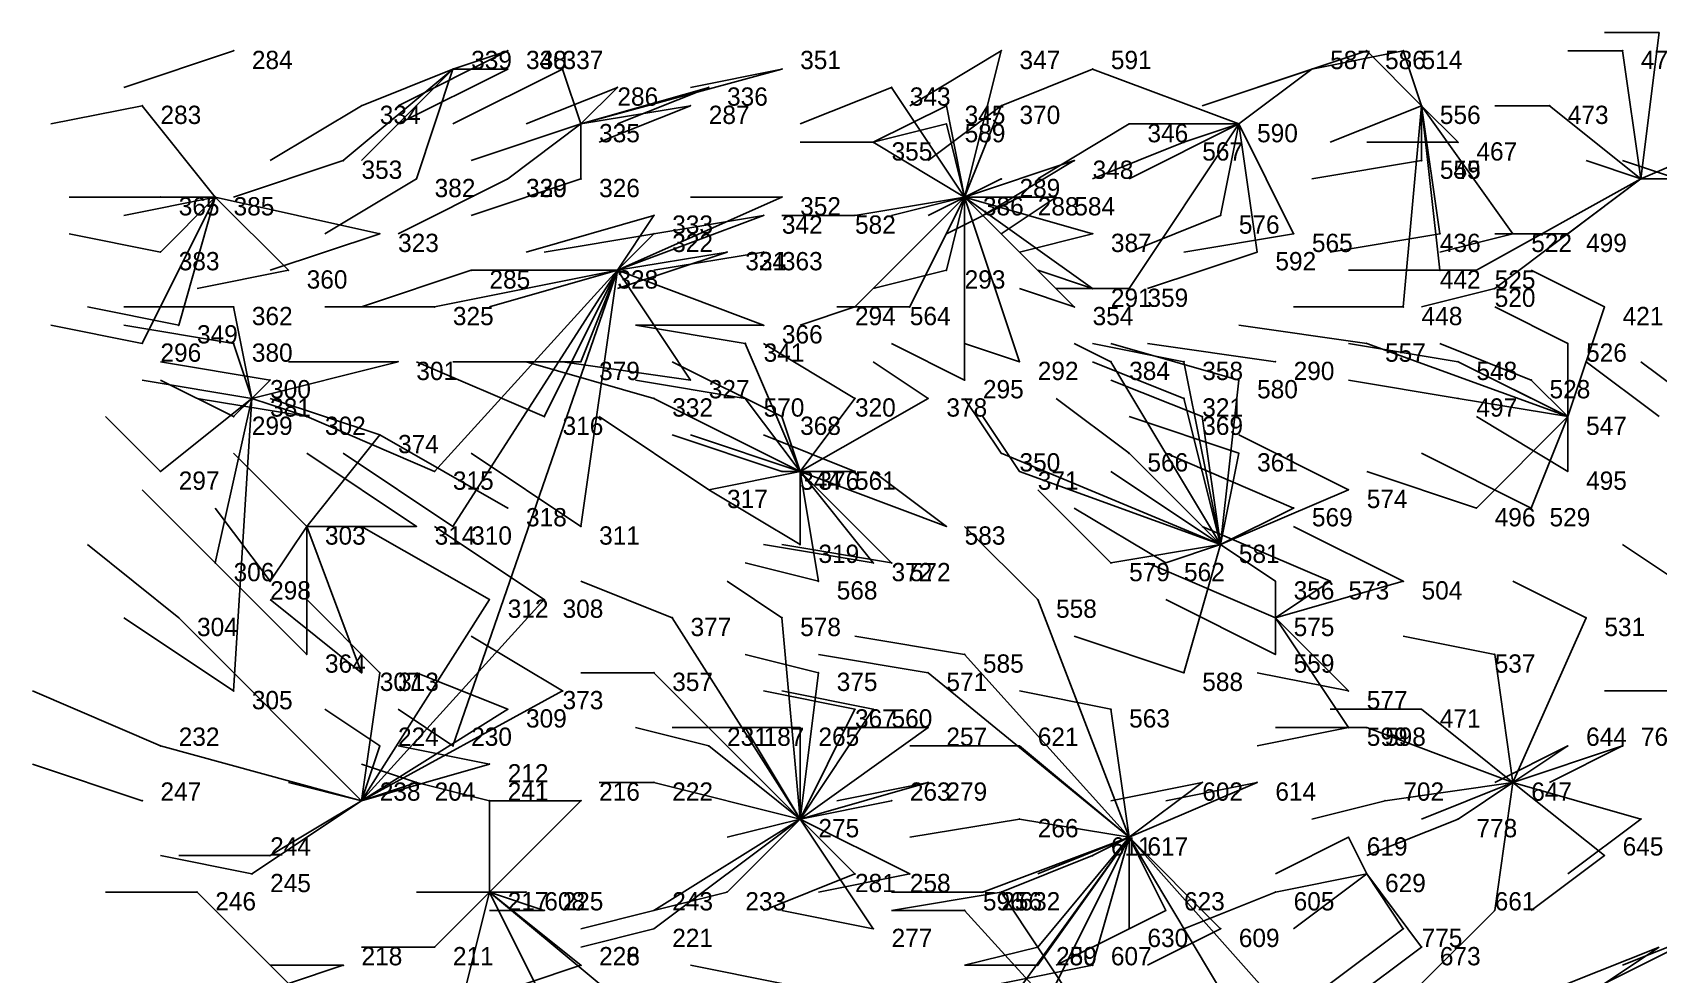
# Model space of a CAD drawing. Extents: x 13.668 to 13.876, y -34.05 to -33.931.
# Drawn here: x 13.668 to 13.757, y -33.9835 to -33.932 of the extents above; entities that cross this region are included whole.
import ezdxf

# ---------------------------------------------------------------- set-up
doc = ezdxf.new("R2010")
doc.units = 0
for name, color, linetype in [('Facilities', 3, 'CONTINUOUS'), ('Facilities_lines', 3, 'CONTINUOUS'), ('Normals', 1, 'CONTINUOUS'), ('Source_points', 5, 'CONTINUOUS'), ('Text', 3, 'CONTINUOUS')]:
    doc.layers.add(name, color=color, linetype=linetype)

msp = doc.modelspace()

# ---------------------------------------------------------------- linework, layer by layer
at = {"layer": 'Facilities', "color": 3}
for p in [(13.679, -33.933, -1.219), (13.691, -33.934, -1.219), (13.744, -33.936, -1.217), (13.698, -33.937, -1.219), (13.734, -33.937, -1.217), (13.694, -33.94, -1.218), (13.756, -33.94, -1.216), (13.678, -33.941, -1.22), (13.719, -33.941, -1.218), (13.708, -33.944, -1.22), (13.7, -33.945, -1.219), (13.736, -33.95, -1.219), (13.68, -33.952, -1.22), (13.752, -33.953, -1.216), (13.71, -33.956, -1.218), (13.694, -33.958, -1.218), (13.683, -33.959, -1.22), (13.733, -33.96, -1.217), (13.736, -33.964, -1.217), (13.749, -33.973, -1.216), (13.674, -33.974, -1.218), (13.686, -33.974, -1.219), (13.71, -33.975, -1.218), (13.728, -33.976, -1.217), (13.741, -33.978, -1.217), (13.693, -33.979, -1.219)]:
    msp.add_point(p, dxfattribs=at)
at = {"layer": 'Facilities_lines', "color": 3}
for p, q in [((13.756, -33.94, -1.216), (13.757, -33.932, -1.217)), ((13.691, -33.934, -1.219), (13.694, -33.933, -1.219)), ((13.719, -33.941, -1.218), (13.721, -33.933, -1.218)), ((13.744, -33.936, -1.217), (13.741, -33.933, -1.217)), ((13.744, -33.936, -1.217), (13.743, -33.933, -1.216)), ((13.756, -33.94, -1.216), (13.755, -33.933, -1.216)), ((13.691, -33.934, -1.219), (13.685, -33.939, -1.219)), ((13.691, -33.934, -1.219), (13.686, -33.936, -1.219)), ((13.691, -33.934, -1.219), (13.689, -33.94, -1.22)), ((13.691, -33.934, -1.219), (13.694, -33.934, -1.219)), ((13.698, -33.937, -1.219), (13.697, -33.934, -1.219)), ((13.698, -33.937, -1.219), (13.709, -33.934, -1.218)), ((13.734, -33.937, -1.217), (13.726, -33.934, -1.217)), ((13.734, -33.937, -1.217), (13.738, -33.934, -1.217)), ((13.698, -33.937, -1.219), (13.7, -33.935, -1.22)), ((13.698, -33.937, -1.219), (13.705, -33.935, -1.218)), ((13.719, -33.941, -1.218), (13.715, -33.935, -1.219)), ((13.678, -33.941, -1.22), (13.674, -33.936, -1.22)), ((13.698, -33.937, -1.219), (13.704, -33.936, -1.218)), ((13.719, -33.941, -1.218), (13.718, -33.936, -1.218)), ((13.719, -33.941, -1.218), (13.721, -33.936, -1.218)), ((13.744, -33.936, -1.217), (13.743, -33.947, -1.217)), ((13.744, -33.936, -1.217), (13.745, -33.943, -1.216)), ((13.744, -33.936, -1.217), (13.746, -33.938, -1.216)), ((13.744, -33.936, -1.217), (13.749, -33.943, -1.217)), ((13.744, -33.936, -1.217), (13.744, -33.939, -1.216)), ((13.744, -33.936, -1.217), (13.745, -33.945, -1.217)), ((13.744, -33.936, -1.217), (13.744, -33.939, -1.217)), ((13.756, -33.94, -1.216), (13.751, -33.936, -1.216)), ((13.698, -33.937, -1.219), (13.694, -33.94, -1.219)), ((13.698, -33.937, -1.219), (13.698, -33.94, -1.219)), ((13.719, -33.941, -1.218), (13.718, -33.937, -1.217)), ((13.734, -33.937, -1.217), (13.728, -33.937, -1.218)), ((13.734, -33.937, -1.217), (13.728, -33.946, -1.218)), ((13.734, -33.937, -1.217), (13.731, -33.938, -1.217)), ((13.734, -33.937, -1.217), (13.733, -33.942, -1.217)), ((13.734, -33.937, -1.217), (13.737, -33.943, -1.217)), ((13.734, -33.937, -1.217), (13.735, -33.944, -1.217)), ((13.756, -33.94, -1.216), (13.763, -33.937, -1.216)), ((13.719, -33.941, -1.218), (13.714, -33.938, -1.218)), ((13.719, -33.941, -1.218), (13.725, -33.939, -1.218)), ((13.719, -33.941, -1.218), (13.721, -33.94, -1.218)), ((13.756, -33.94, -1.216), (13.747, -33.945, -1.216)), ((13.756, -33.94, -1.216), (13.748, -33.946, -1.216)), ((13.756, -33.94, -1.216), (13.752, -33.943, -1.216)), ((13.756, -33.94, -1.216), (13.758, -33.94, -1.216)), ((13.678, -33.941, -1.22), (13.674, -33.949, -1.221)), ((13.678, -33.941, -1.22), (13.675, -33.941, -1.221)), ((13.678, -33.941, -1.22), (13.675, -33.944, -1.22)), ((13.678, -33.941, -1.22), (13.676, -33.948, -1.22)), ((13.678, -33.941, -1.22), (13.687, -33.943, -1.22)), ((13.678, -33.941, -1.22), (13.682, -33.945, -1.22)), ((13.7, -33.945, -1.219), (13.709, -33.941, -1.218)), ((13.719, -33.941, -1.218), (13.713, -33.947, -1.218)), ((13.719, -33.941, -1.218), (13.713, -33.942, -1.217)), ((13.719, -33.941, -1.218), (13.716, -33.947, -1.217)), ((13.719, -33.941, -1.218), (13.718, -33.945, -1.218)), ((13.719, -33.941, -1.218), (13.722, -33.941, -1.218)), ((13.719, -33.941, -1.218), (13.726, -33.946, -1.218)), ((13.719, -33.941, -1.218), (13.719, -33.951, -1.218)), ((13.719, -33.941, -1.218), (13.725, -33.947, -1.218)), ((13.719, -33.941, -1.218), (13.722, -33.95, -1.218)), ((13.719, -33.941, -1.218), (13.726, -33.943, -1.218)), ((13.719, -33.941, -1.218), (13.724, -33.941, -1.217)), ((13.7, -33.945, -1.219), (13.702, -33.942, -1.219)), ((13.7, -33.945, -1.219), (13.708, -33.942, -1.218)), ((13.7, -33.945, -1.219), (13.702, -33.943, -1.219)), ((13.7, -33.945, -1.219), (13.706, -33.944, -1.219)), ((13.7, -33.945, -1.219), (13.706, -33.944, -1.218)), ((13.7, -33.945, -1.219), (13.69, -33.956, -1.22)), ((13.7, -33.945, -1.219), (13.69, -33.947, -1.22)), ((13.7, -33.945, -1.219), (13.691, -33.971, -1.22)), ((13.7, -33.945, -1.219), (13.691, -33.959, -1.22)), ((13.7, -33.945, -1.219), (13.692, -33.945, -1.22)), ((13.7, -33.945, -1.219), (13.696, -33.953, -1.22)), ((13.7, -33.945, -1.219), (13.698, -33.959, -1.22)), ((13.7, -33.945, -1.219), (13.698, -33.95, -1.22)), ((13.7, -33.945, -1.219), (13.704, -33.951, -1.219)), ((13.7, -33.945, -1.219), (13.708, -33.948, -1.218)), ((13.68, -33.952, -1.22), (13.679, -33.947, -1.22)), ((13.752, -33.953, -1.216), (13.754, -33.947, -1.217)), ((13.68, -33.952, -1.22), (13.679, -33.949, -1.22)), ((13.71, -33.956, -1.218), (13.707, -33.949, -1.219)), ((13.752, -33.953, -1.216), (13.741, -33.949, -1.216)), ((13.752, -33.953, -1.216), (13.752, -33.949, -1.216)), ((13.68, -33.952, -1.22), (13.688, -33.95, -1.22)), ((13.733, -33.96, -1.217), (13.727, -33.95, -1.218)), ((13.733, -33.96, -1.217), (13.731, -33.95, -1.218)), ((13.752, -33.953, -1.216), (13.746, -33.95, -1.216)), ((13.68, -33.952, -1.22), (13.681, -33.951, -1.221)), ((13.733, -33.96, -1.217), (13.734, -33.951, -1.217)), ((13.752, -33.953, -1.216), (13.75, -33.951, -1.216)), ((13.68, -33.952, -1.22), (13.675, -33.956, -1.221)), ((13.68, -33.952, -1.22), (13.678, -33.961, -1.22)), ((13.68, -33.952, -1.22), (13.679, -33.953, -1.221)), ((13.68, -33.952, -1.22), (13.679, -33.968, -1.22)), ((13.68, -33.952, -1.22), (13.683, -33.953, -1.22)), ((13.71, -33.956, -1.218), (13.702, -33.952, -1.218)), ((13.71, -33.956, -1.218), (13.707, -33.952, -1.217)), ((13.71, -33.956, -1.218), (13.713, -33.952, -1.219)), ((13.71, -33.956, -1.218), (13.717, -33.952, -1.218)), ((13.733, -33.96, -1.217), (13.731, -33.952, -1.218)), ((13.752, -33.953, -1.216), (13.746, -33.952, -1.217)), ((13.71, -33.956, -1.218), (13.709, -33.953, -1.219)), ((13.733, -33.96, -1.217), (13.732, -33.953, -1.218)), ((13.752, -33.953, -1.216), (13.747, -33.958, -1.216)), ((13.752, -33.953, -1.216), (13.75, -33.958, -1.215)), ((13.752, -33.953, -1.216), (13.752, -33.956, -1.217)), ((13.683, -33.959, -1.22), (13.687, -33.954, -1.221)), ((13.733, -33.96, -1.217), (13.721, -33.955, -1.219)), ((13.733, -33.96, -1.217), (13.728, -33.955, -1.217)), ((13.733, -33.96, -1.217), (13.734, -33.955, -1.218)), ((13.71, -33.956, -1.218), (13.705, -33.957, -1.219)), ((13.71, -33.956, -1.218), (13.709, -33.956, -1.219)), ((13.71, -33.956, -1.218), (13.714, -33.961, -1.219)), ((13.71, -33.956, -1.218), (13.71, -33.96, -1.219)), ((13.71, -33.956, -1.218), (13.713, -33.956, -1.217)), ((13.71, -33.956, -1.218), (13.711, -33.962, -1.217)), ((13.71, -33.956, -1.218), (13.715, -33.961, -1.217)), ((13.71, -33.956, -1.218), (13.718, -33.959, -1.217)), ((13.733, -33.96, -1.217), (13.722, -33.956, -1.218)), ((13.733, -33.96, -1.217), (13.74, -33.957, -1.217)), ((13.733, -33.96, -1.217), (13.737, -33.958, -1.217)), ((13.683, -33.959, -1.22), (13.681, -33.962, -1.219)), ((13.683, -33.959, -1.22), (13.686, -33.967, -1.22)), ((13.683, -33.959, -1.22), (13.689, -33.959, -1.219)), ((13.683, -33.959, -1.22), (13.683, -33.966, -1.22)), ((13.733, -33.96, -1.217), (13.727, -33.961, -1.217)), ((13.733, -33.96, -1.217), (13.73, -33.961, -1.216)), ((13.733, -33.96, -1.217), (13.731, -33.967, -1.216)), ((13.736, -33.964, -1.217), (13.736, -33.962, -1.218)), ((13.736, -33.964, -1.217), (13.743, -33.962, -1.216)), ((13.736, -33.964, -1.217), (13.739, -33.962, -1.216)), ((13.686, -33.974, -1.219), (13.696, -33.963, -1.218)), ((13.686, -33.974, -1.219), (13.693, -33.963, -1.218)), ((13.728, -33.976, -1.217), (13.723, -33.963, -1.217)), ((13.686, -33.974, -1.219), (13.676, -33.964, -1.219)), ((13.71, -33.975, -1.218), (13.703, -33.964, -1.218)), ((13.71, -33.975, -1.218), (13.709, -33.964, -1.217)), ((13.736, -33.964, -1.217), (13.736, -33.966, -1.217)), ((13.736, -33.964, -1.217), (13.74, -33.968, -1.217)), ((13.736, -33.964, -1.217), (13.74, -33.97, -1.216)), ((13.749, -33.973, -1.216), (13.753, -33.964, -1.215)), ((13.728, -33.976, -1.217), (13.719, -33.966, -1.217)), ((13.749, -33.973, -1.216), (13.748, -33.966, -1.215)), ((13.686, -33.974, -1.219), (13.687, -33.967, -1.218)), ((13.71, -33.975, -1.218), (13.702, -33.967, -1.218)), ((13.71, -33.975, -1.218), (13.711, -33.967, -1.218)), ((13.728, -33.976, -1.217), (13.717, -33.967, -1.217)), ((13.686, -33.974, -1.219), (13.697, -33.968, -1.218)), ((13.686, -33.974, -1.219), (13.694, -33.969, -1.218)), ((13.71, -33.975, -1.218), (13.713, -33.969, -1.218)), ((13.71, -33.975, -1.218), (13.714, -33.969, -1.217)), ((13.728, -33.976, -1.217), (13.727, -33.969, -1.217)), ((13.749, -33.973, -1.216), (13.744, -33.969, -1.216)), ((13.71, -33.975, -1.218), (13.707, -33.97, -1.218)), ((13.71, -33.975, -1.218), (13.717, -33.97, -1.219)), ((13.71, -33.975, -1.218), (13.71, -33.97, -1.218)), ((13.749, -33.973, -1.216), (13.741, -33.97, -1.217)), ((13.686, -33.974, -1.219), (13.675, -33.971, -1.219)), ((13.686, -33.974, -1.219), (13.687, -33.971, -1.219)), ((13.71, -33.975, -1.218), (13.705, -33.971, -1.219)), ((13.728, -33.976, -1.217), (13.722, -33.971, -1.217)), ((13.749, -33.973, -1.216), (13.752, -33.971, -1.216)), ((13.749, -33.973, -1.216), (13.755, -33.971, -1.215)), ((13.686, -33.974, -1.219), (13.693, -33.972, -1.218)), ((13.686, -33.974, -1.219), (13.689, -33.973, -1.218)), ((13.71, -33.975, -1.218), (13.702, -33.973, -1.218)), ((13.71, -33.975, -1.218), (13.717, -33.973, -1.218)), ((13.728, -33.976, -1.217), (13.735, -33.973, -1.216)), ((13.728, -33.976, -1.217), (13.732, -33.973, -1.217)), ((13.749, -33.973, -1.216), (13.742, -33.974, -1.217)), ((13.749, -33.973, -1.216), (13.746, -33.975, -1.216)), ((13.749, -33.973, -1.216), (13.748, -33.98, -1.216)), ((13.749, -33.973, -1.216), (13.754, -33.977, -1.216)), ((13.749, -33.973, -1.216), (13.756, -33.975, -1.216)), ((13.686, -33.974, -1.219), (13.68, -33.978, -1.219)), ((13.686, -33.974, -1.219), (13.681, -33.977, -1.219)), ((13.693, -33.979, -1.219), (13.698, -33.974, -1.219)), ((13.693, -33.979, -1.219), (13.693, -33.974, -1.22)), ((13.71, -33.975, -1.218), (13.715, -33.974, -1.218)), ((13.71, -33.975, -1.218), (13.702, -33.981, -1.218)), ((13.71, -33.975, -1.218), (13.702, -33.98, -1.22)), ((13.71, -33.975, -1.218), (13.706, -33.979, -1.218)), ((13.71, -33.975, -1.218), (13.716, -33.978, -1.218)), ((13.71, -33.975, -1.218), (13.714, -33.981, -1.218)), ((13.71, -33.975, -1.218), (13.713, -33.978, -1.218)), ((13.728, -33.976, -1.217), (13.722, -33.975, -1.218)), ((13.728, -33.976, -1.217), (13.72, -33.979, -1.218)), ((13.728, -33.976, -1.217), (13.72, -33.987, -1.218)), ((13.728, -33.976, -1.217), (13.723, -33.982, -1.218)), ((13.728, -33.976, -1.217), (13.723, -33.983, -1.218)), ((13.728, -33.976, -1.217), (13.724, -33.984, -1.218)), ((13.728, -33.976, -1.217), (13.726, -33.983, -1.217)), ((13.728, -33.976, -1.217), (13.726, -33.977, -1.217)), ((13.728, -33.976, -1.217), (13.734, -33.986, -1.217)), ((13.728, -33.976, -1.217), (13.736, -33.985, -1.217)), ((13.728, -33.976, -1.217), (13.733, -33.981, -1.216)), ((13.728, -33.976, -1.217), (13.73, -33.98, -1.217)), ((13.728, -33.976, -1.217), (13.728, -33.981, -1.217)), ((13.741, -33.978, -1.217), (13.74, -33.976, -1.216)), ((13.741, -33.978, -1.217), (13.736, -33.979, -1.216)), ((13.741, -33.978, -1.217), (13.744, -33.982, -1.216)), ((13.741, -33.978, -1.217), (13.743, -33.981, -1.217)), ((13.682, -33.984, -1.219), (13.677, -33.979, -1.219)), ((13.693, -33.979, -1.219), (13.69, -33.982, -1.218)), ((13.693, -33.979, -1.219), (13.691, -33.987, -1.218)), ((13.693, -33.979, -1.219), (13.696, -33.98, -1.219)), ((13.693, -33.979, -1.219), (13.698, -33.983, -1.218)), ((13.693, -33.979, -1.219), (13.698, -33.983, -1.219)), ((13.693, -33.979, -1.219), (13.696, -33.985, -1.218)), ((13.693, -33.979, -1.219), (13.699, -33.984, -1.219)), ((13.693, -33.979, -1.219), (13.695, -33.979, -1.217)), ((13.729, -33.991, -1.217), (13.721, -33.979, -1.217)), ((13.729, -33.991, -1.217), (13.719, -33.98, -1.217)), ((13.754, -33.984, -1.216), (13.76, -33.981, -1.215)), ((13.754, -33.984, -1.216), (13.757, -33.982, -1.216)), ((13.682, -33.984, -1.219), (13.685, -33.983, -1.219))]:
    msp.add_line(p, q, dxfattribs=at)
at = {"layer": 'Normals', "color": 1}
for p, q in [((13.757, -33.932, -1.217), (13.754, -33.932, -1.117)), ((13.679, -33.933, -1.219), (13.673, -33.935, -1.119)), ((13.694, -33.933, -1.219), (13.688, -33.936, -1.119)), ((13.721, -33.933, -1.218), (13.716, -33.936, -1.118)), ((13.741, -33.933, -1.217), (13.735, -33.935, -1.117)), ((13.743, -33.933, -1.216), (13.738, -33.934, -1.116)), ((13.755, -33.933, -1.216), (13.752, -33.933, -1.116)), ((13.691, -33.934, -1.219), (13.686, -33.939, -1.119)), ((13.694, -33.934, -1.219), (13.688, -33.937, -1.119)), ((13.697, -33.934, -1.219), (13.691, -33.937, -1.119)), ((13.709, -33.934, -1.218), (13.704, -33.935, -1.118)), ((13.726, -33.934, -1.217), (13.721, -33.936, -1.117)), ((13.738, -33.934, -1.217), (13.732, -33.936, -1.117)), ((13.7, -33.935, -1.22), (13.695, -33.937, -1.12)), ((13.705, -33.935, -1.218), (13.7, -33.937, -1.118)), ((13.715, -33.935, -1.219), (13.71, -33.937, -1.119)), ((13.674, -33.936, -1.22), (13.669, -33.937, -1.12)), ((13.686, -33.936, -1.219), (13.681, -33.939, -1.119)), ((13.704, -33.936, -1.218), (13.699, -33.938, -1.118)), ((13.718, -33.936, -1.218), (13.714, -33.938, -1.118)), ((13.721, -33.936, -1.218), (13.717, -33.939, -1.118)), ((13.744, -33.936, -1.217), (13.739, -33.938, -1.117)), ((13.751, -33.936, -1.216), (13.748, -33.936, -1.116)), ((13.698, -33.937, -1.219), (13.692, -33.939, -1.119)), ((13.718, -33.937, -1.217), (13.714, -33.938, -1.117)), ((13.728, -33.937, -1.218), (13.723, -33.94, -1.118)), ((13.734, -33.937, -1.217), (13.728, -33.94, -1.117)), ((13.714, -33.938, -1.218), (13.71, -33.938, -1.118)), ((13.731, -33.938, -1.217), (13.726, -33.94, -1.117)), ((13.746, -33.938, -1.216), (13.741, -33.938, -1.116)), ((13.685, -33.939, -1.219), (13.679, -33.941, -1.119)), ((13.725, -33.939, -1.218), (13.72, -33.942, -1.118)), ((13.744, -33.939, -1.216), (13.738, -33.94, -1.116)), ((13.744, -33.939, -1.217), (13.738, -33.94, -1.117)), ((13.756, -33.94, -1.216), (13.753, -33.939, -1.116)), ((13.758, -33.94, -1.216), (13.755, -33.939, -1.116)), ((13.689, -33.94, -1.22), (13.684, -33.943, -1.12)), ((13.694, -33.94, -1.218), (13.688, -33.943, -1.118)), ((13.694, -33.94, -1.219), (13.688, -33.943, -1.119)), ((13.698, -33.94, -1.219), (13.692, -33.942, -1.119)), ((13.721, -33.94, -1.218), (13.717, -33.942, -1.118)), ((13.675, -33.941, -1.221), (13.67, -33.941, -1.121)), ((13.678, -33.941, -1.22), (13.673, -33.942, -1.12)), ((13.709, -33.941, -1.218), (13.704, -33.941, -1.118)), ((13.719, -33.941, -1.218), (13.715, -33.942, -1.118)), ((13.722, -33.941, -1.218), (13.718, -33.943, -1.118)), ((13.724, -33.941, -1.217), (13.721, -33.943, -1.117)), ((13.702, -33.942, -1.219), (13.695, -33.944, -1.119)), ((13.708, -33.942, -1.218), (13.702, -33.943, -1.118)), ((13.713, -33.942, -1.217), (13.709, -33.942, -1.117)), ((13.733, -33.942, -1.217), (13.728, -33.944, -1.117)), ((13.675, -33.944, -1.22), (13.67, -33.943, -1.12)), ((13.687, -33.943, -1.22), (13.681, -33.945, -1.12)), ((13.702, -33.943, -1.219), (13.696, -33.944, -1.119)), ((13.726, -33.943, -1.218), (13.722, -33.944, -1.118)), ((13.737, -33.943, -1.217), (13.731, -33.944, -1.117)), ((13.745, -33.943, -1.216), (13.739, -33.944, -1.116)), ((13.749, -33.943, -1.217), (13.745, -33.944, -1.117)), ((13.752, -33.943, -1.216), (13.748, -33.943, -1.116)), ((13.706, -33.944, -1.219), (13.7, -33.946, -1.119)), ((13.706, -33.944, -1.218), (13.7, -33.945, -1.118)), ((13.708, -33.944, -1.22), (13.702, -33.945, -1.12)), ((13.735, -33.944, -1.217), (13.729, -33.946, -1.117)), ((13.682, -33.945, -1.22), (13.677, -33.946, -1.12)), ((13.692, -33.945, -1.22), (13.686, -33.947, -1.12)), ((13.7, -33.945, -1.219), (13.693, -33.947, -1.119)), ((13.718, -33.945, -1.218), (13.714, -33.946, -1.118)), ((13.726, -33.946, -1.218), (13.723, -33.945, -1.118)), ((13.745, -33.945, -1.217), (13.74, -33.945, -1.117)), ((13.747, -33.945, -1.216), (13.742, -33.945, -1.116)), ((13.754, -33.947, -1.217), (13.75, -33.945, -1.117)), ((13.725, -33.947, -1.218), (13.722, -33.946, -1.118)), ((13.728, -33.946, -1.218), (13.724, -33.946, -1.118)), ((13.748, -33.946, -1.216), (13.744, -33.947, -1.116)), ((13.676, -33.948, -1.22), (13.671, -33.947, -1.12)), ((13.679, -33.947, -1.22), (13.673, -33.947, -1.12)), ((13.69, -33.947, -1.22), (13.684, -33.947, -1.12)), ((13.713, -33.947, -1.218), (13.71, -33.948, -1.118)), ((13.716, -33.947, -1.217), (13.712, -33.947, -1.117)), ((13.743, -33.947, -1.217), (13.737, -33.947, -1.117)), ((13.752, -33.949, -1.216), (13.748, -33.947, -1.116)), ((13.674, -33.949, -1.221), (13.669, -33.948, -1.121)), ((13.679, -33.949, -1.22), (13.673, -33.948, -1.12)), ((13.708, -33.948, -1.218), (13.701, -33.948, -1.118)), ((13.707, -33.949, -1.219), (13.701, -33.948, -1.119)), ((13.741, -33.949, -1.216), (13.734, -33.948, -1.116)), ((13.713, -33.952, -1.219), (13.708, -33.949, -1.119)), ((13.719, -33.951, -1.218), (13.715, -33.949, -1.118)), ((13.722, -33.95, -1.218), (13.719, -33.949, -1.118)), ((13.727, -33.95, -1.218), (13.725, -33.949, -1.118)), ((13.731, -33.95, -1.218), (13.726, -33.949, -1.118)), ((13.734, -33.951, -1.217), (13.727, -33.949, -1.117)), ((13.736, -33.95, -1.219), (13.729, -33.949, -1.119)), ((13.746, -33.95, -1.216), (13.74, -33.949, -1.116)), ((13.75, -33.951, -1.216), (13.745, -33.949, -1.116)), ((13.681, -33.951, -1.221), (13.675, -33.95, -1.121)), ((13.688, -33.95, -1.22), (13.682, -33.95, -1.12)), ((13.696, -33.953, -1.22), (13.689, -33.95, -1.12)), ((13.698, -33.95, -1.22), (13.691, -33.95, -1.12)), ((13.702, -33.952, -1.218), (13.695, -33.95, -1.118)), ((13.704, -33.951, -1.219), (13.697, -33.95, -1.119)), ((13.709, -33.953, -1.219), (13.703, -33.95, -1.119)), ((13.717, -33.952, -1.218), (13.714, -33.95, -1.118)), ((13.731, -33.952, -1.218), (13.726, -33.95, -1.118)), ((13.757, -33.953, -1.217), (13.753, -33.95, -1.117)), ((13.76, -33.953, -1.216), (13.756, -33.95, -1.116)), ((13.68, -33.952, -1.22), (13.674, -33.951, -1.12)), ((13.679, -33.953, -1.221), (13.675, -33.951, -1.121)), ((13.707, -33.952, -1.217), (13.701, -33.951, -1.117)), ((13.732, -33.953, -1.218), (13.727, -33.951, -1.118)), ((13.746, -33.952, -1.217), (13.74, -33.951, -1.117)), ((13.752, -33.953, -1.216), (13.748, -33.951, -1.116)), ((13.683, -33.953, -1.22), (13.677, -33.952, -1.12)), ((13.687, -33.954, -1.221), (13.681, -33.952, -1.121)), ((13.721, -33.955, -1.219), (13.719, -33.952, -1.119)), ((13.728, -33.955, -1.217), (13.724, -33.952, -1.117)), ((13.675, -33.956, -1.221), (13.672, -33.953, -1.121)), ((13.69, -33.956, -1.22), (13.683, -33.953, -1.12)), ((13.705, -33.957, -1.219), (13.699, -33.953, -1.119)), ((13.722, -33.956, -1.218), (13.72, -33.953, -1.118)), ((13.734, -33.955, -1.218), (13.728, -33.953, -1.118)), ((13.752, -33.956, -1.217), (13.747, -33.953, -1.117)), ((13.694, -33.958, -1.218), (13.687, -33.954, -1.118)), ((13.709, -33.956, -1.219), (13.703, -33.954, -1.119)), ((13.71, -33.956, -1.218), (13.704, -33.954, -1.118)), ((13.713, -33.956, -1.217), (13.708, -33.954, -1.117)), ((13.74, -33.957, -1.217), (13.734, -33.954, -1.117)), ((13.683, -33.959, -1.22), (13.679, -33.955, -1.12)), ((13.689, -33.959, -1.219), (13.683, -33.955, -1.119)), ((13.691, -33.959, -1.22), (13.685, -33.955, -1.12)), ((13.698, -33.959, -1.22), (13.692, -33.955, -1.12)), ((13.737, -33.958, -1.217), (13.73, -33.955, -1.117)), ((13.75, -33.958, -1.215), (13.744, -33.955, -1.115)), ((13.718, -33.959, -1.217), (13.714, -33.956, -1.117)), ((13.733, -33.96, -1.217), (13.727, -33.956, -1.117)), ((13.747, -33.958, -1.216), (13.741, -33.956, -1.116)), ((13.678, -33.961, -1.22), (13.674, -33.957, -1.12)), ((13.71, -33.96, -1.219), (13.705, -33.957, -1.119)), ((13.727, -33.961, -1.217), (13.723, -33.957, -1.117)), ((13.681, -33.962, -1.219), (13.678, -33.958, -1.119)), ((13.73, -33.961, -1.216), (13.725, -33.958, -1.116)), ((13.736, -33.962, -1.218), (13.73, -33.958, -1.118)), ((13.693, -33.963, -1.218), (13.686, -33.959, -1.118)), ((13.696, -33.963, -1.218), (13.69, -33.959, -1.118)), ((13.723, -33.963, -1.217), (13.719, -33.959, -1.117)), ((13.739, -33.962, -1.216), (13.732, -33.959, -1.116)), ((13.743, -33.962, -1.216), (13.737, -33.959, -1.116)), ((13.676, -33.964, -1.219), (13.671, -33.96, -1.119)), ((13.714, -33.961, -1.219), (13.708, -33.96, -1.119)), ((13.715, -33.961, -1.217), (13.709, -33.96, -1.117)), ((13.758, -33.962, -1.215), (13.755, -33.96, -1.115)), ((13.683, -33.966, -1.22), (13.678, -33.961, -1.12)), ((13.711, -33.962, -1.217), (13.707, -33.961, -1.117)), ((13.736, -33.964, -1.217), (13.729, -33.961, -1.117)), ((13.703, -33.964, -1.218), (13.698, -33.962, -1.118)), ((13.709, -33.964, -1.217), (13.706, -33.962, -1.117)), ((13.753, -33.964, -1.215), (13.749, -33.962, -1.115)), ((13.686, -33.967, -1.22), (13.681, -33.963, -1.12)), ((13.687, -33.967, -1.218), (13.683, -33.963, -1.118)), ((13.736, -33.966, -1.217), (13.73, -33.963, -1.117)), ((13.679, -33.968, -1.22), (13.673, -33.964, -1.12)), ((13.697, -33.968, -1.218), (13.692, -33.965, -1.118)), ((13.719, -33.966, -1.217), (13.713, -33.965, -1.117)), ((13.731, -33.967, -1.216), (13.725, -33.965, -1.116)), ((13.748, -33.966, -1.215), (13.743, -33.965, -1.115)), ((13.711, -33.967, -1.218), (13.707, -33.966, -1.118)), ((13.717, -33.967, -1.217), (13.711, -33.966, -1.117)), ((13.694, -33.969, -1.218), (13.689, -33.967, -1.118)), ((13.702, -33.967, -1.218), (13.698, -33.967, -1.118)), ((13.74, -33.968, -1.217), (13.735, -33.967, -1.117)), ((13.675, -33.971, -1.219), (13.668, -33.968, -1.119)), ((13.713, -33.969, -1.218), (13.708, -33.968, -1.118)), ((13.714, -33.969, -1.217), (13.709, -33.968, -1.117)), ((13.727, -33.969, -1.217), (13.722, -33.968, -1.117)), ((13.758, -33.968, -1.215), (13.754, -33.968, -1.115)), ((13.687, -33.971, -1.219), (13.684, -33.969, -1.119)), ((13.691, -33.971, -1.22), (13.688, -33.969, -1.12)), ((13.744, -33.969, -1.216), (13.739, -33.969, -1.116)), ((13.705, -33.971, -1.219), (13.701, -33.97, -1.119)), ((13.707, -33.97, -1.218), (13.703, -33.97, -1.118)), ((13.71, -33.97, -1.218), (13.705, -33.97, -1.118)), ((13.717, -33.97, -1.219), (13.712, -33.97, -1.119)), ((13.74, -33.97, -1.216), (13.735, -33.971, -1.116)), ((13.741, -33.97, -1.217), (13.736, -33.97, -1.117)), ((13.693, -33.972, -1.218), (13.688, -33.971, -1.118)), ((13.722, -33.971, -1.217), (13.716, -33.971, -1.117)), ((13.752, -33.971, -1.216), (13.748, -33.973, -1.116)), ((13.755, -33.971, -1.215), (13.751, -33.973, -1.115)), ((13.674, -33.974, -1.218), (13.668, -33.972, -1.118)), ((13.689, -33.973, -1.218), (13.686, -33.972, -1.118)), ((13.686, -33.974, -1.219), (13.682, -33.973, -1.119)), ((13.693, -33.974, -1.22), (13.689, -33.973, -1.12)), ((13.702, -33.973, -1.218), (13.699, -33.973, -1.118)), ((13.717, -33.973, -1.218), (13.712, -33.974, -1.118)), ((13.732, -33.973, -1.217), (13.727, -33.974, -1.117)), ((13.735, -33.973, -1.216), (13.73, -33.974, -1.116)), ((13.749, -33.973, -1.216), (13.744, -33.975, -1.116)), ((13.698, -33.974, -1.219), (13.693, -33.974, -1.119)), ((13.715, -33.974, -1.218), (13.71, -33.975, -1.118)), ((13.742, -33.974, -1.217), (13.738, -33.975, -1.117)), ((13.71, -33.975, -1.218), (13.706, -33.976, -1.118)), ((13.722, -33.975, -1.218), (13.716, -33.976, -1.118)), ((13.746, -33.975, -1.216), (13.741, -33.977, -1.116)), ((13.756, -33.975, -1.216), (13.752, -33.978, -1.116)), ((13.728, -33.976, -1.217), (13.723, -33.978, -1.117)), ((13.74, -33.976, -1.216), (13.736, -33.978, -1.116)), ((13.68, -33.978, -1.219), (13.675, -33.977, -1.119)), ((13.681, -33.977, -1.219), (13.676, -33.977, -1.119)), ((13.726, -33.977, -1.217), (13.721, -33.979, -1.117)), ((13.754, -33.977, -1.216), (13.75, -33.98, -1.116)), ((13.713, -33.978, -1.218), (13.708, -33.98, -1.118)), ((13.716, -33.978, -1.218), (13.711, -33.979, -1.118)), ((13.741, -33.978, -1.217), (13.737, -33.981, -1.117)), ((13.677, -33.979, -1.219), (13.672, -33.979, -1.119)), ((13.693, -33.979, -1.219), (13.689, -33.979, -1.119)), ((13.695, -33.979, -1.217), (13.692, -33.979, -1.117)), ((13.706, -33.979, -1.218), (13.702, -33.98, -1.118)), ((13.721, -33.979, -1.217), (13.715, -33.98, -1.117)), ((13.72, -33.979, -1.218), (13.715, -33.979, -1.118)), ((13.736, -33.979, -1.216), (13.731, -33.981, -1.116)), ((13.696, -33.98, -1.219), (13.693, -33.98, -1.119)), ((13.702, -33.98, -1.22), (13.698, -33.981, -1.12)), ((13.714, -33.981, -1.218), (13.709, -33.98, -1.118)), ((13.719, -33.98, -1.217), (13.715, -33.98, -1.117)), ((13.73, -33.98, -1.217), (13.726, -33.982, -1.117)), ((13.748, -33.98, -1.216), (13.744, -33.984, -1.116)), ((13.702, -33.981, -1.218), (13.698, -33.982, -1.118)), ((13.728, -33.981, -1.217), (13.724, -33.983, -1.117)), ((13.733, -33.981, -1.216), (13.729, -33.983, -1.116)), ((13.743, -33.981, -1.217), (13.739, -33.984, -1.117)), ((13.76, -33.981, -1.215), (13.755, -33.983, -1.115)), ((13.69, -33.982, -1.218), (13.686, -33.982, -1.118)), ((13.723, -33.982, -1.218), (13.719, -33.983, -1.118)), ((13.744, -33.982, -1.216), (13.74, -33.985, -1.116)), ((13.757, -33.982, -1.216), (13.752, -33.984, -1.116)), ((13.685, -33.983, -1.219), (13.681, -33.983, -1.119)), ((13.698, -33.983, -1.218), (13.695, -33.984, -1.118)), ((13.698, -33.983, -1.219), (13.695, -33.984, -1.119)), ((13.709, -33.984, -1.218), (13.704, -33.983, -1.118)), ((13.723, -33.983, -1.218), (13.719, -33.983, -1.118)), ((13.726, -33.983, -1.217), (13.721, -33.984, -1.117))]:
    msp.add_line(p, q, dxfattribs=at)
at = {"layer": 'Source_points', "color": 5}
for p in [(13.694, -33.933, -1.219), (13.721, -33.933, -1.218), (13.741, -33.933, -1.217), (13.743, -33.933, -1.216), (13.755, -33.933, -1.216), (13.694, -33.934, -1.219), (13.697, -33.934, -1.219), (13.709, -33.934, -1.218), (13.726, -33.934, -1.217), (13.738, -33.934, -1.217), (13.7, -33.935, -1.22), (13.705, -33.935, -1.218), (13.715, -33.935, -1.219), (13.674, -33.936, -1.22), (13.686, -33.936, -1.219), (13.704, -33.936, -1.218), (13.718, -33.936, -1.218), (13.721, -33.936, -1.218), (13.751, -33.936, -1.216), (13.718, -33.937, -1.217), (13.728, -33.937, -1.218), (13.714, -33.938, -1.218), (13.731, -33.938, -1.217), (13.746, -33.938, -1.216), (13.685, -33.939, -1.219), (13.725, -33.939, -1.218), (13.744, -33.939, -1.216), (13.744, -33.939, -1.217), (13.689, -33.94, -1.22), (13.694, -33.94, -1.219), (13.698, -33.94, -1.219), (13.721, -33.94, -1.218), (13.675, -33.941, -1.221), (13.709, -33.941, -1.218), (13.722, -33.941, -1.218), (13.724, -33.941, -1.217), (13.702, -33.942, -1.219), (13.708, -33.942, -1.218), (13.713, -33.942, -1.217), (13.733, -33.942, -1.217), (13.687, -33.943, -1.22), (13.702, -33.943, -1.219), (13.726, -33.943, -1.218), (13.737, -33.943, -1.217), (13.745, -33.943, -1.216), (13.749, -33.943, -1.217), (13.752, -33.943, -1.216), (13.675, -33.944, -1.22), (13.706, -33.944, -1.219), (13.706, -33.944, -1.218), (13.735, -33.944, -1.217), (13.682, -33.945, -1.22), (13.692, -33.945, -1.22), (13.718, -33.945, -1.218), (13.745, -33.945, -1.217), (13.747, -33.945, -1.216), (13.726, -33.946, -1.218), (13.728, -33.946, -1.218), (13.748, -33.946, -1.216), (13.679, -33.947, -1.22), (13.69, -33.947, -1.22), (13.713, -33.947, -1.218), (13.716, -33.947, -1.217), (13.725, -33.947, -1.218), (13.743, -33.947, -1.217), (13.754, -33.947, -1.217), (13.676, -33.948, -1.22), (13.708, -33.948, -1.218), (13.674, -33.949, -1.221), (13.679, -33.949, -1.22), (13.707, -33.949, -1.219), (13.741, -33.949, -1.216), (13.752, -33.949, -1.216), (13.688, -33.95, -1.22), (13.698, -33.95, -1.22), (13.722, -33.95, -1.218), (13.727, -33.95, -1.218), (13.731, -33.95, -1.218), (13.746, -33.95, -1.216), (13.681, -33.951, -1.221), (13.704, -33.951, -1.219), (13.719, -33.951, -1.218), (13.734, -33.951, -1.217), (13.75, -33.951, -1.216), (13.702, -33.952, -1.218), (13.707, -33.952, -1.217), (13.713, -33.952, -1.219), (13.717, -33.952, -1.218), (13.731, -33.952, -1.218), (13.746, -33.952, -1.217), (13.679, -33.953, -1.221), (13.683, -33.953, -1.22), (13.696, -33.953, -1.22), (13.709, -33.953, -1.219), (13.732, -33.953, -1.218), (13.687, -33.954, -1.221), (13.721, -33.955, -1.219), (13.728, -33.955, -1.217), (13.734, -33.955, -1.218), (13.675, -33.956, -1.221), (13.69, -33.956, -1.22), (13.709, -33.956, -1.219), (13.713, -33.956, -1.217), (13.722, -33.956, -1.218), (13.752, -33.956, -1.217), (13.705, -33.957, -1.219), (13.74, -33.957, -1.217), (13.737, -33.958, -1.217), (13.747, -33.958, -1.216), (13.75, -33.958, -1.215), (13.689, -33.959, -1.219), (13.691, -33.959, -1.22), (13.698, -33.959, -1.22), (13.718, -33.959, -1.217), (13.71, -33.96, -1.219), (13.678, -33.961, -1.22), (13.714, -33.961, -1.219), (13.715, -33.961, -1.217), (13.727, -33.961, -1.217), (13.73, -33.961, -1.216), (13.681, -33.962, -1.219), (13.711, -33.962, -1.217), (13.736, -33.962, -1.218), (13.739, -33.962, -1.216), (13.743, -33.962, -1.216), (13.693, -33.963, -1.218), (13.696, -33.963, -1.218), (13.723, -33.963, -1.217), (13.676, -33.964, -1.219), (13.703, -33.964, -1.218), (13.709, -33.964, -1.217), (13.753, -33.964, -1.215), (13.683, -33.966, -1.22), (13.719, -33.966, -1.217), (13.736, -33.966, -1.217), (13.748, -33.966, -1.215), (13.686, -33.967, -1.22), (13.687, -33.967, -1.218), (13.702, -33.967, -1.218), (13.711, -33.967, -1.218), (13.717, -33.967, -1.217), (13.731, -33.967, -1.216), (13.679, -33.968, -1.22), (13.697, -33.968, -1.218), (13.74, -33.968, -1.217), (13.694, -33.969, -1.218), (13.713, -33.969, -1.218), (13.714, -33.969, -1.217), (13.727, -33.969, -1.217), (13.744, -33.969, -1.216), (13.707, -33.97, -1.218), (13.71, -33.97, -1.218), (13.717, -33.97, -1.219), (13.74, -33.97, -1.216), (13.741, -33.97, -1.217), (13.675, -33.971, -1.219), (13.687, -33.971, -1.219), (13.691, -33.971, -1.22), (13.705, -33.971, -1.219), (13.722, -33.971, -1.217), (13.752, -33.971, -1.216), (13.755, -33.971, -1.215), (13.693, -33.972, -1.218), (13.689, -33.973, -1.218), (13.702, -33.973, -1.218), (13.717, -33.973, -1.218), (13.732, -33.973, -1.217), (13.735, -33.973, -1.216), (13.693, -33.974, -1.22), (13.698, -33.974, -1.219), (13.715, -33.974, -1.218), (13.742, -33.974, -1.217), (13.722, -33.975, -1.218), (13.746, -33.975, -1.216), (13.756, -33.975, -1.216), (13.74, -33.976, -1.216), (13.681, -33.977, -1.219), (13.726, -33.977, -1.217), (13.754, -33.977, -1.216), (13.68, -33.978, -1.219), (13.713, -33.978, -1.218), (13.716, -33.978, -1.218), (13.677, -33.979, -1.219), (13.695, -33.979, -1.217), (13.706, -33.979, -1.218), (13.72, -33.979, -1.218), (13.721, -33.979, -1.217), (13.736, -33.979, -1.216), (13.696, -33.98, -1.219), (13.702, -33.98, -1.22), (13.719, -33.98, -1.217), (13.73, -33.98, -1.217), (13.748, -33.98, -1.216), (13.702, -33.981, -1.218), (13.714, -33.981, -1.218), (13.728, -33.981, -1.217), (13.733, -33.981, -1.216), (13.743, -33.981, -1.217), (13.69, -33.982, -1.218), (13.723, -33.982, -1.218), (13.744, -33.982, -1.216), (13.685, -33.983, -1.219), (13.698, -33.983, -1.218), (13.698, -33.983, -1.219), (13.723, -33.983, -1.218), (13.726, -33.983, -1.217)]:
    msp.add_point(p, dxfattribs=at)

# ---------------------------------------------------------------- texts
at = {"layer": 'Text', "color": 3}
for s, p in [('284', (13.68, -33.934, -1.219)), ('339', (13.692, -33.934, -1.219)), ('338', (13.695, -33.934, -1.219)), ('340', (13.695, -33.934, -1.219)), ('337', (13.697, -33.934, -1.219)), ('351', (13.71, -33.934, -1.218)), ('347', (13.722, -33.934, -1.218)), ('591', (13.727, -33.934, -1.217)), ('587', (13.739, -33.934, -1.217)), ('586', (13.742, -33.934, -1.217)), ('514', (13.744, -33.934, -1.216)), ('470', (13.756, -33.934, -1.216)), ('286', (13.7, -33.936, -1.22)), ('336', (13.706, -33.936, -1.218)), ('343', (13.716, -33.936, -1.219)), ('283', (13.675, -33.937, -1.22)), ('334', (13.687, -33.937, -1.219)), ('287', (13.705, -33.937, -1.218)), ('345', (13.719, -33.937, -1.218)), ('370', (13.722, -33.937, -1.218)), ('556', (13.745, -33.937, -1.217)), ('473', (13.752, -33.937, -1.216)), ('335', (13.699, -33.938, -1.219)), ('589', (13.719, -33.938, -1.217)), ('346', (13.729, -33.938, -1.218)), ('590', (13.735, -33.938, -1.217)), ('355', (13.715, -33.939, -1.218)), ('567', (13.732, -33.939, -1.217)), ('467', (13.747, -33.939, -1.216)), ('353', (13.686, -33.94, -1.219)), ('348', (13.726, -33.94, -1.218)), ('549', (13.745, -33.94, -1.216)), ('555', (13.745, -33.94, -1.217)), ('382', (13.69, -33.941, -1.22)), ('330', (13.695, -33.941, -1.218)), ('329', (13.695, -33.941, -1.219)), ('326', (13.699, -33.941, -1.219)), ('289', (13.722, -33.941, -1.218)), ('365', (13.676, -33.942, -1.221)), ('385', (13.679, -33.942, -1.22)), ('352', (13.71, -33.942, -1.218)), ('386', (13.72, -33.942, -1.218)), ('288', (13.723, -33.942, -1.218)), ('584', (13.725, -33.942, -1.217)), ('333', (13.703, -33.943, -1.219)), ('342', (13.709, -33.943, -1.218)), ('582', (13.713, -33.943, -1.217)), ('576', (13.734, -33.943, -1.217)), ('323', (13.688, -33.944, -1.22)), ('322', (13.703, -33.944, -1.219)), ('387', (13.727, -33.944, -1.218)), ('565', (13.738, -33.944, -1.217)), ('436', (13.745, -33.944, -1.216)), ('522', (13.75, -33.944, -1.217)), ('499', (13.753, -33.944, -1.216)), ('383', (13.676, -33.945, -1.22)), ('324', (13.707, -33.945, -1.219)), ('331', (13.707, -33.945, -1.218)), ('363', (13.709, -33.945, -1.22)), ('592', (13.736, -33.945, -1.217)), ('360', (13.683, -33.946, -1.22)), ('285', (13.693, -33.946, -1.22)), ('328', (13.7, -33.946, -1.219)), ('293', (13.719, -33.946, -1.218)), ('442', (13.745, -33.946, -1.217)), ('525', (13.748, -33.946, -1.216)), ('291', (13.727, -33.947, -1.218)), ('359', (13.729, -33.947, -1.218)), ('520', (13.748, -33.947, -1.216)), ('362', (13.68, -33.948, -1.22)), ('325', (13.691, -33.948, -1.22)), ('294', (13.713, -33.948, -1.218)), ('564', (13.716, -33.948, -1.217)), ('354', (13.726, -33.948, -1.218)), ('448', (13.744, -33.948, -1.217)), ('421', (13.755, -33.948, -1.217)), ('349', (13.677, -33.949, -1.22)), ('366', (13.709, -33.949, -1.218)), ('296', (13.675, -33.95, -1.221)), ('380', (13.68, -33.95, -1.22)), ('341', (13.708, -33.95, -1.219)), ('557', (13.742, -33.95, -1.216)), ('526', (13.753, -33.95, -1.216)), ('301', (13.689, -33.951, -1.22)), ('379', (13.699, -33.951, -1.22)), ('292', (13.723, -33.951, -1.218)), ('384', (13.728, -33.951, -1.218)), ('358', (13.732, -33.951, -1.218)), ('290', (13.737, -33.951, -1.219)), ('548', (13.747, -33.951, -1.216)), ('300', (13.681, -33.952, -1.221)), ('327', (13.705, -33.952, -1.219)), ('295', (13.72, -33.952, -1.218)), ('580', (13.735, -33.952, -1.217)), ('528', (13.751, -33.952, -1.216)), ('381', (13.681, -33.953, -1.22)), ('332', (13.703, -33.953, -1.218)), ('570', (13.708, -33.953, -1.217)), ('320', (13.713, -33.953, -1.219)), ('378', (13.718, -33.953, -1.218)), ('321', (13.732, -33.953, -1.218)), ('497', (13.747, -33.953, -1.217)), ('299', (13.68, -33.954, -1.221)), ('302', (13.684, -33.954, -1.22)), ('316', (13.697, -33.954, -1.22)), ('368', (13.71, -33.954, -1.219)), ('369', (13.732, -33.954, -1.218)), ('547', (13.753, -33.954, -1.216)), ('374', (13.688, -33.955, -1.221)), ('350', (13.722, -33.956, -1.219)), ('566', (13.729, -33.956, -1.217)), ('361', (13.735, -33.956, -1.218)), ('297', (13.676, -33.957, -1.221)), ('315', (13.691, -33.957, -1.22)), ('344', (13.71, -33.957, -1.219)), ('376', (13.711, -33.957, -1.218)), ('561', (13.713, -33.957, -1.217)), ('371', (13.723, -33.957, -1.218)), ('495', (13.753, -33.957, -1.217)), ('317', (13.706, -33.958, -1.219)), ('574', (13.741, -33.958, -1.217)), ('318', (13.695, -33.959, -1.218)), ('569', (13.738, -33.959, -1.217)), ('496', (13.748, -33.959, -1.216)), ('529', (13.751, -33.959, -1.215)), ('303', (13.684, -33.96, -1.22)), ('314', (13.69, -33.96, -1.219)), ('310', (13.692, -33.96, -1.22)), ('311', (13.699, -33.96, -1.22)), ('583', (13.719, -33.96, -1.217)), ('319', (13.711, -33.961, -1.219)), ('581', (13.734, -33.961, -1.217)), ('306', (13.679, -33.962, -1.22)), ('372', (13.715, -33.962, -1.219)), ('572', (13.716, -33.962, -1.217)), ('579', (13.728, -33.962, -1.217)), ('562', (13.731, -33.962, -1.216)), ('298', (13.681, -33.963, -1.219)), ('568', (13.712, -33.963, -1.217)), ('356', (13.737, -33.963, -1.218)), ('573', (13.74, -33.963, -1.216)), ('504', (13.744, -33.963, -1.216)), ('312', (13.694, -33.964, -1.218)), ('308', (13.697, -33.964, -1.218)), ('558', (13.724, -33.964, -1.217)), ('304', (13.677, -33.965, -1.219)), ('377', (13.704, -33.965, -1.218)), ('578', (13.71, -33.965, -1.217)), ('575', (13.737, -33.965, -1.217)), ('531', (13.754, -33.965, -1.215)), ('364', (13.684, -33.967, -1.22)), ('585', (13.72, -33.967, -1.217)), ('559', (13.737, -33.967, -1.217)), ('537', (13.748, -33.967, -1.215)), ('307', (13.687, -33.968, -1.22)), ('313', (13.688, -33.968, -1.218)), ('357', (13.703, -33.968, -1.218)), ('375', (13.712, -33.968, -1.218)), ('571', (13.718, -33.968, -1.217)), ('588', (13.732, -33.968, -1.216)), ('305', (13.68, -33.969, -1.22)), ('373', (13.697, -33.969, -1.218)), ('577', (13.741, -33.969, -1.217)), ('309', (13.695, -33.97, -1.218)), ('367', (13.713, -33.97, -1.218)), ('560', (13.715, -33.97, -1.217)), ('563', (13.728, -33.97, -1.217)), ('471', (13.745, -33.97, -1.216)), ('232', (13.676, -33.971, -1.219)), ('224', (13.688, -33.971, -1.219)), ('230', (13.692, -33.971, -1.22)), ('231', (13.706, -33.971, -1.219)), ('187', (13.708, -33.971, -1.218)), ('265', (13.711, -33.971, -1.218)), ('257', (13.718, -33.971, -1.219)), ('621', (13.723, -33.971, -1.217)), ('599', (13.741, -33.971, -1.216)), ('598', (13.742, -33.971, -1.217)), ('644', (13.753, -33.971, -1.216)), ('769', (13.756, -33.971, -1.215)), ('212', (13.694, -33.973, -1.218)), ('247', (13.675, -33.974, -1.218)), ('238', (13.687, -33.974, -1.219)), ('204', (13.69, -33.974, -1.218)), ('241', (13.694, -33.974, -1.22)), ('216', (13.699, -33.974, -1.219)), ('222', (13.703, -33.974, -1.218)), ('263', (13.716, -33.974, -1.218)), ('279', (13.718, -33.974, -1.218)), ('602', (13.732, -33.974, -1.217)), ('614', (13.736, -33.974, -1.216)), ('702', (13.743, -33.974, -1.217)), ('647', (13.75, -33.974, -1.216)), ('275', (13.711, -33.976, -1.218)), ('266', (13.723, -33.976, -1.218)), ('778', (13.747, -33.976, -1.216)), ('244', (13.681, -33.977, -1.219)), ('611', (13.727, -33.977, -1.217)), ('617', (13.729, -33.977, -1.217)), ('619', (13.741, -33.977, -1.216)), ('645', (13.755, -33.977, -1.216)), ('245', (13.681, -33.979, -1.219)), ('281', (13.713, -33.979, -1.218)), ('258', (13.716, -33.979, -1.218)), ('629', (13.742, -33.979, -1.217)), ('246', (13.678, -33.98, -1.219)), ('217', (13.694, -33.98, -1.219)), ('608', (13.696, -33.98, -1.217)), ('225', (13.697, -33.98, -1.219)), ('243', (13.703, -33.98, -1.22)), ('233', (13.707, -33.98, -1.218)), ('596', (13.72, -33.98, -1.217)), ('256', (13.721, -33.98, -1.218)), ('632', (13.722, -33.98, -1.217)), ('623', (13.731, -33.98, -1.217)), ('605', (13.737, -33.98, -1.216)), ('661', (13.748, -33.98, -1.216)), ('221', (13.703, -33.982, -1.218)), ('277', (13.715, -33.982, -1.218)), ('630', (13.729, -33.982, -1.217)), ('609', (13.734, -33.982, -1.216)), ('775', (13.744, -33.982, -1.217)), ('218', (13.686, -33.983, -1.219)), ('211', (13.691, -33.983, -1.218)), ('226', (13.699, -33.983, -1.218)), ('228', (13.699, -33.983, -1.219)), ('259', (13.724, -33.983, -1.218)), ('280', (13.724, -33.983, -1.218)), ('607', (13.727, -33.983, -1.217)), ('673', (13.745, -33.983, -1.216))]:
    msp.add_text(s, height=0.001, dxfattribs=at).set_placement(p)

doc.saveas('drawing.dxf')
